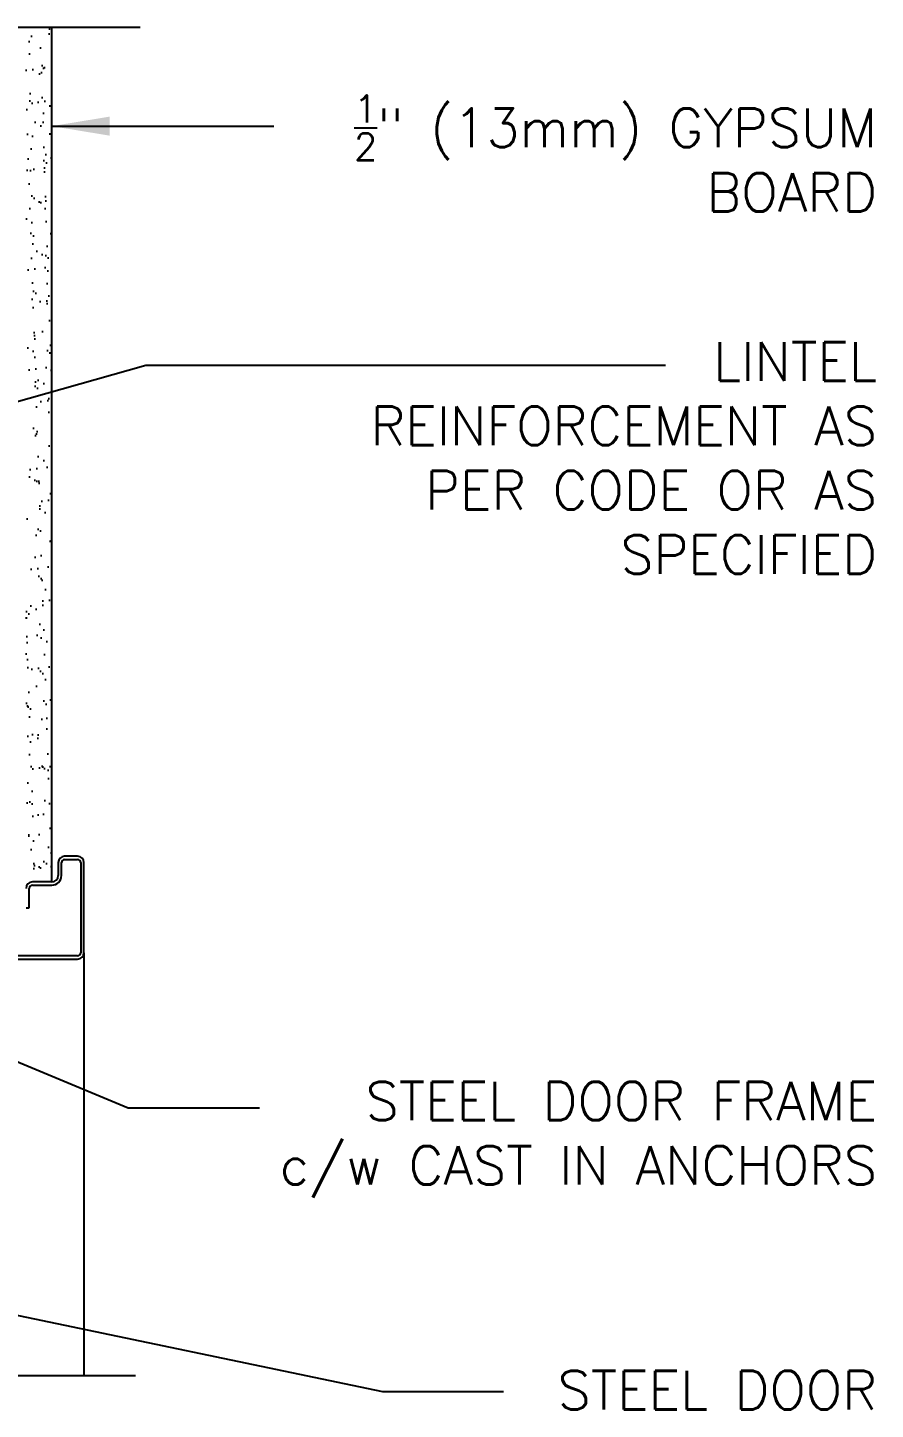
# Model space of a CAD drawing. Header units: inches. Extents: x 188.2 to 237.2, y 112.5 to 198.7.
# Drawn here: x 220.7 to 237.17, y 170.89 to 197.75 of the extents above; entities that cross this region are included whole.
import ezdxf

# ---------------------------------------------------------------- set-up
doc = ezdxf.new("R2010")
doc.units = ezdxf.units.IN
doc.header["$LTSCALE"] = 0.5
doc.header["$MEASUREMENT"] = 0
for name, color, linetype in [('HATCH', 12, 'Continuous'), ('LINE9', 9, 'Continuous'), ('TEXT', 4, 'Continuous')]:
    doc.layers.add(name, color=color, linetype=linetype)
doc.styles.add('DIM', font='romans.shx', dxfattribs={"width": 0.7})
doc.styles.add('ROMANS', font='romans.shx', dxfattribs={"height": 0.75})
doc.dimstyles.new('ext_12', dxfattribs={"dimscale": 12, "dimtxt": 0.09375, "dimasz": 0.09375, "dimexe": 0.09375, "dimexo": 0.0625, "dimgap": 0.0625, "dimtad": 1, "dimdec": 1, "dimzin": 3, "dimdsep": 46, "dimlunit": 4, "dimtxsty": 'DIM', "dimcen": 0.09, "dimdle": 0.09375, "dimclrt": 4, "dimadec": 0, "dimazin": 0, "dimtfac": 1, "dimtdec": 1, "dimtmove": 2, "dimatfit": 3, "dimfxl": 1, "dimfrac": 2, "dimtolj": 1, "dimtzin": 0, "dimarcsym": 0})

msp = doc.modelspace()

# ---------------------------------------------------------------- hatches: boundary and pattern name
at = {"layer": 'HATCH'}
h = msp.add_hatch(dxfattribs=at)
h.set_pattern_fill('AR-SAND', color=256, scale=0.25, style=0)
h.set_pattern_definition([(37.5, (88.13368, 2.11087), (-0.01574834, 0.48170594), [0, -0.38, 0, -0.425, 0, -0.40625]), (7.5, (88.1337, 2.1109), (0.4424442, 0.7055365), [0, -0.205, 0, -0.3425, 0, -0.13125]), (327.5, (87.8262, 2.11087), (0.7785355, 0.0014148), [0, -0.125, 0, -0.45, 0, -0.5875]), (317.5, (87.8262, 2.1109), (0.7515317, 0.2194189), [0, -0.0625, 0, -0.295, 0, -0.3375])])
h.paths.add_polyline_path([(221.17, 193.401), (220.67, 193.118), (220.67, 188.756), (220.67, 181.018, -0.414214), (220.795, 181.143), (221.17, 181.143)])
h.paths.add_polyline_path([(221.17, 194.011), (220.67, 194.011), (220.67, 193.118), (221.17, 193.401)])
h.paths.add_polyline_path([(221.17, 197.746), (220.67, 197.746), (220.67, 194.011), (221.17, 194.011)])

# ---------------------------------------------------------------- linework, layer by layer
msp.add_line((221.795, 179.768), (221.795, 171.545), dxfattribs=at)
at = {"layer": 'LINE9'}
for p, q in [((222.884, 197.746), (213.038, 197.746)), ((221.17, 181.143), (221.17, 197.746)), ((221.67, 181.643), (221.42, 181.643)), ((221.42, 181.581), (221.67, 181.581)), ((221.295, 181.518), (221.295, 181.268)), ((221.358, 181.268), (221.358, 181.518)), ((221.733, 181.518), (221.733, 179.768)), ((221.795, 179.768), (221.795, 181.518)), ((220.733, 180.643), (220.733, 181.018)), ((221.17, 181.143), (220.795, 181.143)), ((220.795, 181.081), (221.17, 181.081)), ((220.67, 180.643), (220.733, 180.643)), ((221.67, 179.706), (219.92, 179.706)), ((219.92, 179.643), (221.67, 179.643)), ((222.795, 171.545), (213.358, 171.545))]:
    msp.add_line(p, q, dxfattribs=at)
for centre, radius, start, end in [((221.42, 181.518), 0.125, 90, 180), ((221.42, 181.518), 0.0625, 90, 180), ((221.67, 181.518), 0.125, 0, 90), ((221.67, 181.518), 0.0625, 0, 90), ((221.17, 181.268), 0.125, 270, 0), ((221.17, 181.268), 0.188, 270, 0), ((220.795, 181.018), 0.125, 90, 180), ((220.795, 181.018), 0.0625, 90, 180), ((221.67, 179.768), 0.125, 270, 0), ((221.67, 179.768), 0.0625, 270, 0)]:
    msp.add_arc(centre, radius, start, end, dxfattribs=at)

# ---------------------------------------------------------------- texts
at = {"layer": 'TEXT', "char_height": 0.75, "attachment_point": 3, "style": 'ROMANS'}
for s, insert, width in [('\\A1;{\\H0.7x;\\S1/2;}" (13mm) GYPSUM BOARD', (237.198, 196.431), 12.40385), ('LINTEL REINFORCEMENT AS PER CODE OR AS SPECIFIED', (237.198, 191.633), 12.20083), ('STEEL DOOR FRAME\\Pc/w CAST IN ANCHORS', (237.198, 177.26), 12.20083), ('STEEL DOOR ', (237.198, 171.643), 12.20083)]:
    msp.add_mtext(s, dxfattribs=dict(at, insert=insert, width=width))

# ---------------------------------------------------------------- leaders
at = {"layer": 'TEXT'}
for points in [[(221.17, 195.832), (224.394, 195.832), (225.484, 195.832)], [(208.047, 175.322), (227.593, 171.237), (229.945, 171.237)]]:
    msp.add_leader(points, dimstyle='ext_12', dxfattribs=at)
for points in [[(212.329, 188.177), (222.997, 191.187), (233.089, 191.187)], [(217.311, 178.974), (222.651, 176.754), (225.203, 176.754)]]:
    msp.add_leader(points, dimstyle='ext_12', override={"dimgap": 0.0625, "dimtad": 0}, dxfattribs=at)

doc.saveas('drawing.dxf')
